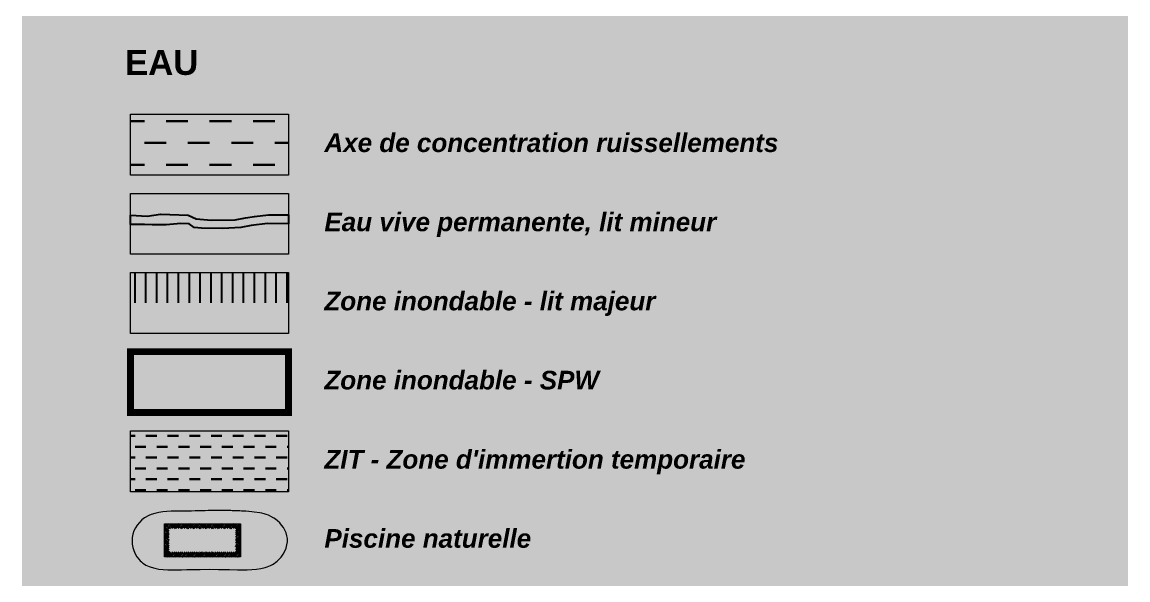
# Model space of a CAD drawing. Header units: centimetres. Extents: x 0 to 642158, y -847 to 649707.
# Drawn here: x 618032.3 to 618095.9, y 620558.6 to 620590.7 of the extents above; entities that cross this region are included whole.
import ezdxf

# ---------------------------------------------------------------- set-up
doc = ezdxf.new("R2010")
doc.units = ezdxf.units.CM
doc.header["$MEASUREMENT"] = 0
doc.layers.add('MEV_hydro_Ha', color=7, linetype='Continuous', lineweight=30, true_color=0x0000f9)
for name, color, linetype, lineweight in [('MEV_hydro_V', 5, 'Continuous', 15), ('MEV_layout inondation', 5, 'Continuous', 15), ('MEV_vegetal_V', 7, 'Continuous', 25)]:
    doc.layers.add(name, color=color, linetype=linetype, lineweight=lineweight)
doc.layers.add('MEV_schema paysager_Ha', color=7, linetype='Continuous', lineweight=25, transparency=0.13)
doc.styles.add('MEV 1', font='Helvetica.ttf')

msp = doc.modelspace()

# ---------------------------------------------------------------- hatches: boundary and pattern name
at = {"layer": 'MEV_hydro_Ha', "transparency": 33554687}
h = msp.add_hatch(dxfattribs=at)
h.set_pattern_fill('DASH', color=256, scale=10)
h.set_pattern_definition([(0, (426218.042, 482645.0203), (1.25, 1.25), [1.25, -1.25])])
h.paths.add_polyline_path([(618038.497, 620585.425), (618047.585, 620585.425), (618047.585, 620581.923), (618038.497, 620581.923)])
at = {"layer": 'MEV_hydro_Ha', "transparency": 33554554}
h = msp.add_hatch(color=160, dxfattribs=at)
h.dxf.hatch_style = 1
h.paths.add_polyline_path([(618038.497, 620580.866), (618047.585, 620580.866), (618047.585, 620577.364), (618038.497, 620577.364)])
at = {"layer": 'MEV_hydro_Ha', "transparency": 33554687}
h = msp.add_hatch(color=160, dxfattribs=at)
h.dxf.hatch_style = 1
h.paths.add_polyline_path([(618038.497, 620579.614), (618039.444, 620579.555), (618040.207, 620579.674), (618040.762, 620579.654), (618041.803, 620579.624), (618042.268, 620579.406), (618043.13, 620579.327), (618044.517, 620579.347), (618045.112, 620579.456), (618045.617, 620579.545), (618046.43, 620579.644), (618047.585, 620579.644), (618047.585, 620579.115), (618046.38, 620579.139), (618045.439, 620579.02), (618044.844, 620578.901), (618043.794, 620578.852), (618042.575, 620578.871), (618042.149, 620578.901), (618041.872, 620579.109), (618041.386, 620579.139), (618040.534, 620579.06), (618039.742, 620579.069), (618039.286, 620579.075), (618038.93, 620579.08), (618038.497, 620579.08)])
at = {"layer": 'MEV_hydro_Ha', "transparency": 33554554}
h = msp.add_hatch(color=160, dxfattribs=at)
h.dxf.hatch_style = 1
h.paths.add_polyline_path([(618038.497, 620576.313), (618047.585, 620576.313), (618047.585, 620572.811), (618038.497, 620572.811)])
at = {"layer": 'MEV_hydro_Ha', "true_color": 0xffffff}
h = msp.add_hatch(dxfattribs=at)
h.set_pattern_fill('DASH', scale=5)
h.set_pattern_definition([(0, (0, 28.78865), (0.625, 0.625), [0.625, -0.625])])
h.paths.add_polyline_path([(618038.497, 620567.201), (618047.585, 620567.201), (618047.585, 620563.699), (618038.497, 620563.699)])
at = {"layer": 'MEV_schema paysager_Ha', "true_color": 0xffffff, "transparency": 33554687}
h = msp.add_hatch(color=7, dxfattribs=at)
h.dxf.hatch_style = 1
h.paths.add_polyline_path([(618032.251, 620761.054), (618095.895, 620761.054), (618095.895, 620456.268), (618032.251, 620456.268)])
at = {"layer": 'MEV_schema paysager_Ha', "transparency": 33554687}
h = msp.add_hatch(dxfattribs=at)
h.set_pattern_fill('ANSI31', color=256, scale=5, angle=45)
h.set_pattern_definition([(90, (0, 12.83676), (-0.625, 1e-16), [])])
edge = h.paths.add_edge_path()
edge.add_line((618038.497, 620576.313), (618047.585, 620576.313))
edge.add_line((618047.585, 620576.313), (618047.585, 620572.811))
edge.add_line((618047.585, 620574.562), (618038.497, 620574.562))
edge.add_line((618038.497, 620572.811), (618038.497, 620576.313))
h = msp.add_hatch(color=256, dxfattribs=at)
h.dxf.hatch_style = 1
h.set_gradient(color1=(255, 255, 255), color2=(102, 178, 204), tint=1, name='INVSPHERICAL')
h.paths.add_polyline_path([(618038.497, 620567.201), (618047.585, 620567.201), (618047.585, 620563.699), (618038.497, 620563.699)])
h = msp.add_hatch(color=256, dxfattribs=at)
h.dxf.hatch_style = 1
h.set_gradient(color1=(255, 255, 255), color2=(0, 191, 255), tint=1, name='INVSPHERICAL')
h.paths.add_polyline_path([(618044.878, 620562.585), (618044.784, 620562.589), (618044.711, 620562.593), (618044.656, 620562.595), (618044.599, 620562.597), (618044.567, 620562.598), (618044.537, 620562.599), (618044.514, 620562.6), (618044.485, 620562.601), (618044.446, 620562.603), (618044.381, 620562.605), (618044.336, 620562.607), (618044.263, 620562.609), (618044.178, 620562.612), (618044.081, 620562.615), (618043.973, 620562.617), (618043.856, 620562.619), (618043.728, 620562.62), (618043.592, 620562.62), (618043.382, 620562.618), (618043.293, 620562.617), (618043.132, 620562.613), (618042.963, 620562.609), (618042.785, 620562.604), (618042.6, 620562.599), (618042.406, 620562.594), (618042.203, 620562.589), (618041.993, 620562.585), (618041.773, 620562.583), (618041.644, 620562.582), (618041.309, 620562.58), (618040.826, 620562.571), (618040.585, 620562.557), (618040.346, 620562.534), (618040.115, 620562.499), (618039.892, 620562.449), (618039.681, 620562.384), (618039.539, 620562.325), (618039.304, 620562.193), (618039.142, 620562.07), (618038.999, 620561.931), (618038.874, 620561.777), (618038.771, 620561.612), (618038.688, 620561.437), (618038.627, 620561.255), (618038.589, 620561.067), (618038.576, 620560.903), (618038.585, 620560.683), (618038.619, 620560.493), (618038.676, 620560.306), (618038.756, 620560.127), (618038.858, 620559.957), (618038.981, 620559.8), (618039.051, 620559.727), (618039.125, 620559.658), (618039.205, 620559.593), (618039.289, 620559.534), (618039.379, 620559.479), (618039.473, 620559.43), (618039.572, 620559.387), (618039.676, 620559.349), (618039.895, 620559.289), (618040.129, 620559.246), (618040.374, 620559.219), (618040.629, 620559.204), (618040.892, 620559.199), (618041.428, 620559.207), (618041.737, 620559.216), (618042.497, 620559.23), (618043.026, 620559.233), (618043.559, 620559.23), (618044.18, 620559.219), (618044.657, 620559.208), (618044.936, 620559.206), (618045.212, 620559.209), (618045.482, 620559.222), (618045.745, 620559.246), (618045.997, 620559.284), (618046.235, 620559.34), (618046.349, 620559.375), (618046.458, 620559.416), (618046.548, 620559.455), (618046.662, 620559.514), (618046.757, 620559.571), (618046.847, 620559.634), (618046.931, 620559.701), (618047.011, 620559.773), (618047.153, 620559.927), (618047.273, 620560.094), (618047.371, 620560.269), (618047.444, 620560.45), (618047.494, 620560.634), (618047.518, 620560.817), (618047.52, 620560.92), (618047.516, 620560.996), (618047.489, 620561.168), (618047.44, 620561.334), (618047.372, 620561.491), (618047.286, 620561.638), (618047.186, 620561.776), (618047.075, 620561.903), (618046.955, 620562.017), (618046.828, 620562.119), (618046.736, 620562.183), (618046.568, 620562.28), (618046.438, 620562.341), (618046.307, 620562.391), (618046.178, 620562.431), (618046.052, 620562.462), (618045.928, 620562.486), (618045.6, 620562.53), (618045.482, 620562.542), (618045.295, 620562.558), (618045.132, 620562.57), (618044.993, 620562.579)])
h = msp.add_hatch(dxfattribs=at)
h.set_pattern_fill('EARTH', color=32, angle=45)
h.set_pattern_definition([(45, (0, 28.78865), (3e-17, 0.35355339059), [0.25, -0.25]), (45, (-0.0663, 28.85494), (3e-17, 0.35355339059), [0.25, -0.25]), (45, (-0.13258, 28.92123), (3e-17, 0.35355339059), [0.25, -0.25]), (135, (-0.13258, 28.96543), (-0.35355339059, 6e-17), [0.25, -0.25]), (135, (-0.0663, 29.03172), (-0.35355339059, 6e-17), [0.25, -0.25]), (135, (3e-17, 29.098), (-0.35355339059, 6e-17), [0.25, -0.25])])
h.paths.add_polyline_path([(618040.715, 620561.572), (618044.56, 620561.572), (618044.56, 620560.219), (618040.715, 620560.219)], flags=16)
h.paths.add_polyline_path([(618040.446, 620561.841), (618044.829, 620561.841), (618044.829, 620559.95), (618040.446, 620559.95)])

# ---------------------------------------------------------------- linework, layer by layer
at = {"lineweight": 5, "ltscale": 0.1, "transparency": 33554687}
msp.add_lwpolyline([(618038.497, 620585.425), (618047.585, 620585.425), (618047.585, 620581.923), (618038.497, 620581.923)], close=True, dxfattribs=at)
at = {"layer": 'MEV_hydro_V', "transparency": 33554687}
for points in [[(618038.497, 620580.866), (618047.585, 620580.866), (618047.585, 620577.364), (618038.497, 620577.364)], [(618038.497, 620576.313), (618047.585, 620576.313), (618047.585, 620572.811), (618038.497, 620572.811)], [(618038.497, 620567.201), (618047.585, 620567.201), (618047.585, 620563.699), (618038.497, 620563.699)], [(618040.446, 620561.841), (618044.829, 620561.841), (618044.829, 620559.95), (618040.446, 620559.95)]]:
    msp.add_lwpolyline(points, close=True, dxfattribs=at)
msp.add_lwpolyline([(618044.878, 620562.585), (618044.784, 620562.589), (618044.711, 620562.593), (618044.656, 620562.595), (618044.599, 620562.597), (618044.567, 620562.598), (618044.537, 620562.599), (618044.514, 620562.6), (618044.485, 620562.601), (618044.446, 620562.603), (618044.381, 620562.605), (618044.336, 620562.607), (618044.263, 620562.609), (618044.178, 620562.612), (618044.081, 620562.615), (618043.973, 620562.617), (618043.856, 620562.619), (618043.728, 620562.62), (618043.592, 620562.62), (618043.382, 620562.618), (618043.293, 620562.617), (618043.132, 620562.613), (618042.963, 620562.609), (618042.785, 620562.604), (618042.6, 620562.599), (618042.406, 620562.594), (618042.203, 620562.589), (618041.993, 620562.585), (618041.773, 620562.583), (618041.644, 620562.582), (618041.309, 620562.58), (618040.826, 620562.571), (618040.585, 620562.557), (618040.346, 620562.534), (618040.115, 620562.499), (618039.892, 620562.449), (618039.681, 620562.384), (618039.539, 620562.325), (618039.304, 620562.193), (618039.142, 620562.07), (618038.999, 620561.931), (618038.874, 620561.777), (618038.771, 620561.612), (618038.688, 620561.437), (618038.627, 620561.255), (618038.589, 620561.067), (618038.576, 620560.903), (618038.585, 620560.683), (618038.619, 620560.493), (618038.676, 620560.306), (618038.756, 620560.127), (618038.858, 620559.957), (618038.981, 620559.8), (618039.051, 620559.727), (618039.125, 620559.658), (618039.205, 620559.593), (618039.289, 620559.534), (618039.379, 620559.479), (618039.473, 620559.43), (618039.572, 620559.387), (618039.676, 620559.349), (618039.895, 620559.289), (618040.129, 620559.246), (618040.374, 620559.219), (618040.629, 620559.204), (618040.892, 620559.199), (618041.428, 620559.207), (618041.737, 620559.216), (618042.497, 620559.23), (618043.026, 620559.233), (618043.559, 620559.23), (618044.18, 620559.219), (618044.657, 620559.208), (618044.936, 620559.206), (618045.212, 620559.209), (618045.482, 620559.222), (618045.745, 620559.246), (618045.997, 620559.284), (618046.235, 620559.34), (618046.349, 620559.375), (618046.458, 620559.416), (618046.548, 620559.455), (618046.662, 620559.514), (618046.757, 620559.571), (618046.847, 620559.634), (618046.931, 620559.701), (618047.011, 620559.773), (618047.153, 620559.927), (618047.273, 620560.094), (618047.371, 620560.269), (618047.444, 620560.45), (618047.494, 620560.634), (618047.518, 620560.817), (618047.52, 620560.92), (618047.516, 620560.996), (618047.489, 620561.168), (618047.44, 620561.334), (618047.372, 620561.491), (618047.286, 620561.638), (618047.186, 620561.776), (618047.075, 620561.903), (618046.955, 620562.017), (618046.828, 620562.119), (618046.736, 620562.183), (618046.568, 620562.28), (618046.438, 620562.341), (618046.307, 620562.391), (618046.178, 620562.431), (618046.052, 620562.462), (618045.928, 620562.486), (618045.6, 620562.53), (618045.482, 620562.542), (618045.295, 620562.558), (618045.132, 620562.57), (618044.993, 620562.579), (618044.878, 620562.585)], dxfattribs=at)
at = {"layer": 'MEV_layout inondation', "const_width": 0.4}
msp.add_lwpolyline([(618038.497, 620571.76), (618047.585, 620571.76), (618047.585, 620568.258), (618038.497, 620568.258)], close=True, dxfattribs=at)
at = {"layer": 'MEV_vegetal_V'}
msp.add_lwpolyline([(618038.497, 620579.614), (618039.444, 620579.555), (618040.207, 620579.674), (618040.762, 620579.654), (618041.803, 620579.624), (618042.268, 620579.406), (618043.13, 620579.327), (618044.517, 620579.347), (618045.112, 620579.456), (618045.617, 620579.545), (618046.43, 620579.644), (618047.585, 620579.644), (618047.585, 620579.115), (618046.38, 620579.139), (618045.439, 620579.02), (618044.844, 620578.901), (618043.794, 620578.852), (618042.575, 620578.871), (618042.149, 620578.901), (618041.872, 620579.109), (618041.386, 620579.139), (618040.534, 620579.06), (618039.742, 620579.069), (618039.286, 620579.075), (618038.93, 620579.08), (618038.497, 620579.08)], close=True, dxfattribs=at)

# ---------------------------------------------------------------- texts
at = {"transparency": 33554687, "attachment_point": 1, "style": 'MEV 1'}
for s, width, insert, char_height in [('\\pxql;{\\fHelvetica|b1|i0|c0|p0;EAU}', 62.34106, (618038.177, 620589.119), 1.42933), ('\\pxql;{\\fHelvetica|b1|i1|c0|p0;Axe de concentration ruissellements}', 29.43399, (618049.649, 620584.322), 1.072), ('{\\fHelvetica|b1|i1|c0|p0;Eau vive permanente, lit mineur}', 24.57005, (618049.649, 620579.763), 1.072), ('{\\fHelvetica|b1|i1|c0|p0;Zone inondable - lit majeur}', 20.57837, (618049.649, 620575.21), 1.072), ('{\\fHelvetica|b1|i1|c0|p0;Zone inondable - SPW}', 20.57837, (618049.649, 620570.657), 1.072), ("{\\fHelvetica|b1|i1|c0|p0;ZIT - Zone d'immertion temporaire}", 24.98033, (618049.649, 620566.098), 1.072), ('{\\fHelvetica|b1|i1|c0|p0;Piscine naturelle}', 24.98033, (618049.649, 620561.545), 1.072)]:
    msp.add_mtext_dynamic_manual_height_columns(s, width=width, gutter_width=35.733, heights=[0], dxfattribs=dict(at, insert=insert, char_height=char_height))

doc.saveas('drawing.dxf')
